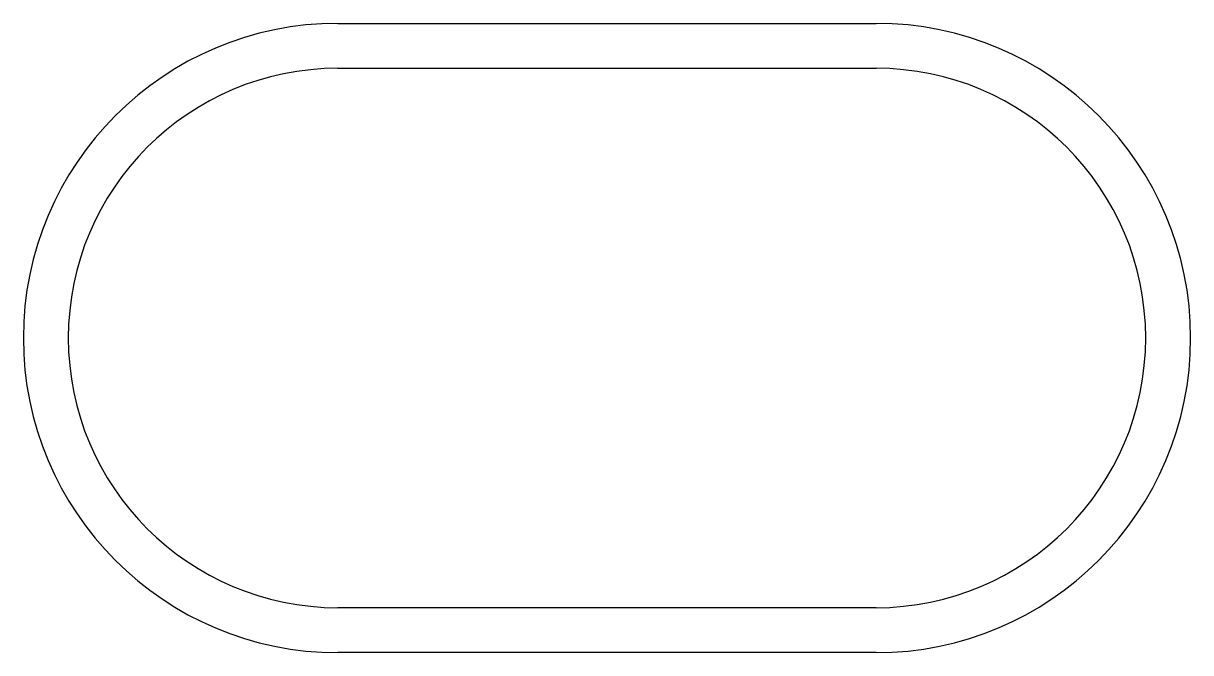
# Model space of a CAD drawing. Extents: x 792.4 to 883.3, y 597.3 to 646.3.
import ezdxf

# ---------------------------------------------------------------- set-up
doc = ezdxf.new("R2010")
doc.units = 0
doc.layers.get('0').update_dxf_attribs({"linetype": 'CONTINUOUS'})

msp = doc.modelspace()

# ---------------------------------------------------------------- linework, layer by layer
for p, q in [((816.865, 646.328), (858.765, 646.328)), ((816.865, 642.828), (858.765, 642.828)), ((858.765, 600.828), (816.865, 600.828)), ((858.765, 597.328), (816.865, 597.328))]:
    msp.add_line(p, q)
for centre, radius, start, end in [((816.865, 621.828), 24.5, 90, 270), ((858.765, 621.828), 24.5, 270, 90), ((816.865, 621.828), 21, 90, 270), ((858.765, 621.828), 21, 270, 90)]:
    msp.add_arc(centre, radius, start, end)

doc.saveas('drawing.dxf')
